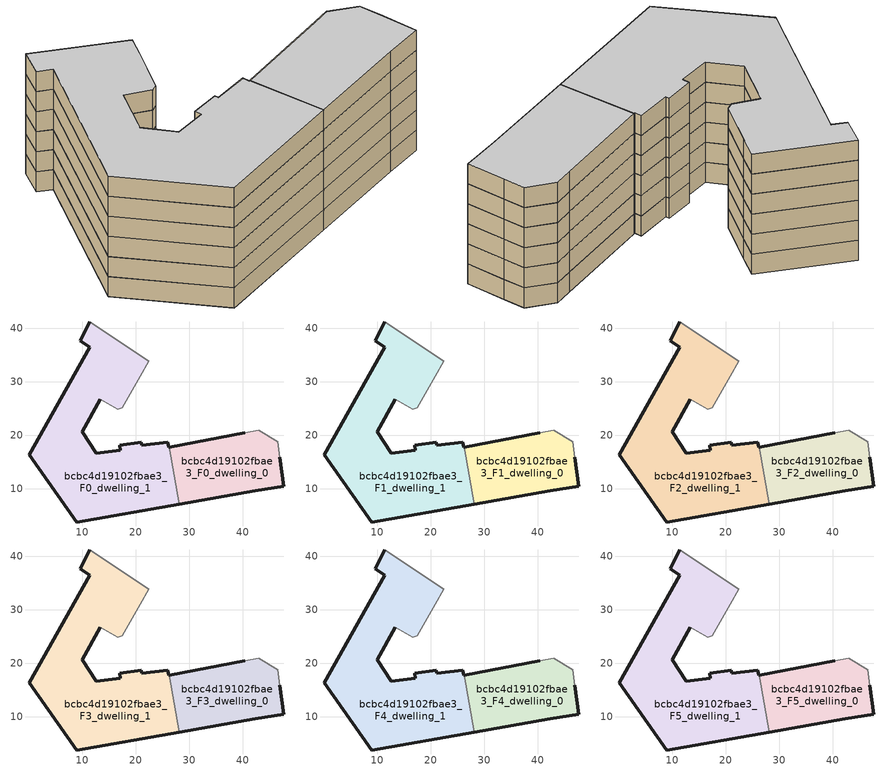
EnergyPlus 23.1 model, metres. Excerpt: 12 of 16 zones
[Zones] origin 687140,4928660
bcbc4d19102fbae3_F0_dwelling_0
 floor ground (EU_floor_Construction): 47.69,10.42 46.95,15.85 46.51,18.82 42.95,20.98 40.39,20.45 26.21,17.77 28.08,7.12 42.3,9.6 z0
 wall outside (EU_wall_Construction): 26.21,17.77 40.39,20.45 / 46.95,15.85 47.69,10.42 42.3,9.6 28.08,7.12 z0:3
 wall adiabatic (EU_wall_Construction): 40.39,20.45 42.95,20.98 46.51,18.82 46.95,15.85 z0:3
 wall to bcbc4d19102fbae3_F0_dwelling_1 (EU_wall_Construction): 28.08,7.12 26.21,17.77 z0:3
bcbc4d19102fbae3_F0_dwelling_1
 floor ground (EU_floor_Construction): 28.08,7.12 26.21,17.77 26.11,17.75 25.99,18.72 21.06,18.12 20.99,18.66 16.96,18.17 17.08,17.18 12.62,16.64 9.98,20.63 13.36,26.69 16.6,24.88 17.48,25.19 20.85,31.01 22.4,33.89 11.37,41.19 9.56,37.69 11.34,36.5 0.02,16.39 8.91,3.77 z0
 wall outside (EU_wall_Construction): 13.36,26.69 9.98,20.63 12.62,16.64 17.08,17.18 16.96,18.17 20.99,18.66 21.06,18.12 25.99,18.72 26.11,17.75 26.21,17.77 / 28.08,7.12 8.91,3.77 0.02,16.39 11.34,36.5 9.56,37.69 11.37,41.19 z0:3
 wall adiabatic (EU_wall_Construction): 11.37,41.19 22.4,33.89 20.85,31.01 17.48,25.19 16.6,24.88 13.36,26.69 z0:3
bcbc4d19102fbae3_F1_dwelling_0
 floor to bcbc4d19102fbae3_F0_dwelling_0 (EU_floor_Construction): 47.69,10.42 46.95,15.85 46.51,18.82 42.95,20.98 40.39,20.45 26.21,17.77 28.08,7.12 42.3,9.6 z3
 wall outside (EU_wall_Construction): 26.21,17.77 40.39,20.45 / 46.95,15.85 47.69,10.42 42.3,9.6 28.08,7.12 z3:6
 wall adiabatic (EU_wall_Construction): 40.39,20.45 42.95,20.98 46.51,18.82 46.95,15.85 z3:6
 wall to bcbc4d19102fbae3_F1_dwelling_1 (EU_wall_Construction): 28.08,7.12 26.21,17.77 z3:6
bcbc4d19102fbae3_F1_dwelling_1
 floor to bcbc4d19102fbae3_F0_dwelling_1 (EU_floor_Construction): 28.08,7.12 26.21,17.77 26.11,17.75 25.99,18.72 21.06,18.12 20.99,18.66 16.96,18.17 17.08,17.18 12.62,16.64 9.98,20.63 13.36,26.69 16.6,24.88 17.48,25.19 20.85,31.01 22.4,33.89 11.37,41.19 9.56,37.69 11.34,36.5 0.02,16.39 8.91,3.77 z3
 wall outside (EU_wall_Construction): 13.36,26.69 9.98,20.63 12.62,16.64 17.08,17.18 16.96,18.17 20.99,18.66 21.06,18.12 25.99,18.72 26.11,17.75 26.21,17.77 / 28.08,7.12 8.91,3.77 0.02,16.39 11.34,36.5 9.56,37.69 11.37,41.19 z3:6
 wall adiabatic (EU_wall_Construction): 11.37,41.19 22.4,33.89 20.85,31.01 17.48,25.19 16.6,24.88 13.36,26.69 z3:6
bcbc4d19102fbae3_F2_dwelling_0
 floor to bcbc4d19102fbae3_F1_dwelling_0 (EU_floor_Construction): 47.69,10.42 46.95,15.85 46.51,18.82 42.95,20.98 40.39,20.45 26.21,17.77 28.08,7.12 42.3,9.6 z6
 wall outside (EU_wall_Construction): 26.21,17.77 40.39,20.45 / 46.95,15.85 47.69,10.42 42.3,9.6 28.08,7.12 z6:9
 wall adiabatic (EU_wall_Construction): 40.39,20.45 42.95,20.98 46.51,18.82 46.95,15.85 z6:9
 wall to bcbc4d19102fbae3_F2_dwelling_1 (EU_wall_Construction): 28.08,7.12 26.21,17.77 z6:9
bcbc4d19102fbae3_F2_dwelling_1
 floor to bcbc4d19102fbae3_F1_dwelling_1 (EU_floor_Construction): 28.08,7.12 26.21,17.77 26.11,17.75 25.99,18.72 21.06,18.12 20.99,18.66 16.96,18.17 17.08,17.18 12.62,16.64 9.98,20.63 13.36,26.69 16.6,24.88 17.48,25.19 20.85,31.01 22.4,33.89 11.37,41.19 9.56,37.69 11.34,36.5 0.02,16.39 8.91,3.77 z6
 wall outside (EU_wall_Construction): 13.36,26.69 9.98,20.63 12.62,16.64 17.08,17.18 16.96,18.17 20.99,18.66 21.06,18.12 25.99,18.72 26.11,17.75 26.21,17.77 / 28.08,7.12 8.91,3.77 0.02,16.39 11.34,36.5 9.56,37.69 11.37,41.19 z6:9
 wall adiabatic (EU_wall_Construction): 11.37,41.19 22.4,33.89 20.85,31.01 17.48,25.19 16.6,24.88 13.36,26.69 z6:9
bcbc4d19102fbae3_F3_dwelling_0
 floor to bcbc4d19102fbae3_F2_dwelling_0 (EU_floor_Construction): 47.69,10.42 46.95,15.85 46.51,18.82 42.95,20.98 40.39,20.45 26.21,17.77 28.08,7.12 42.3,9.6 z9
 wall outside (EU_wall_Construction): 26.21,17.77 40.39,20.45 / 46.95,15.85 47.69,10.42 42.3,9.6 28.08,7.12 z9:12
 wall adiabatic (EU_wall_Construction): 40.39,20.45 42.95,20.98 46.51,18.82 46.95,15.85 z9:12
 wall to bcbc4d19102fbae3_F3_dwelling_1 (EU_wall_Construction): 28.08,7.12 26.21,17.77 z9:12
bcbc4d19102fbae3_F3_dwelling_1
 floor to bcbc4d19102fbae3_F2_dwelling_1 (EU_floor_Construction): 28.08,7.12 26.21,17.77 26.11,17.75 25.99,18.72 21.06,18.12 20.99,18.66 16.96,18.17 17.08,17.18 12.62,16.64 9.98,20.63 13.36,26.69 16.6,24.88 17.48,25.19 20.85,31.01 22.4,33.89 11.37,41.19 9.56,37.69 11.34,36.5 0.02,16.39 8.91,3.77 z9
 wall outside (EU_wall_Construction): 13.36,26.69 9.98,20.63 12.62,16.64 17.08,17.18 16.96,18.17 20.99,18.66 21.06,18.12 25.99,18.72 26.11,17.75 26.21,17.77 / 28.08,7.12 8.91,3.77 0.02,16.39 11.34,36.5 9.56,37.69 11.37,41.19 z9:12
 wall adiabatic (EU_wall_Construction): 11.37,41.19 22.4,33.89 20.85,31.01 17.48,25.19 16.6,24.88 13.36,26.69 z9:12
bcbc4d19102fbae3_F4_dwelling_0
 floor to bcbc4d19102fbae3_F3_dwelling_0 (EU_floor_Construction): 47.69,10.42 46.95,15.85 46.51,18.82 42.95,20.98 40.39,20.45 26.21,17.77 28.08,7.12 42.3,9.6 z12
 wall outside (EU_wall_Construction): 26.21,17.77 40.39,20.45 / 46.95,15.85 47.69,10.42 42.3,9.6 28.08,7.12 z12:15
 wall adiabatic (EU_wall_Construction): 40.39,20.45 42.95,20.98 46.51,18.82 46.95,15.85 z12:15
 wall to bcbc4d19102fbae3_F4_dwelling_1 (EU_wall_Construction): 28.08,7.12 26.21,17.77 z12:15
bcbc4d19102fbae3_F4_dwelling_1
 floor to bcbc4d19102fbae3_F3_dwelling_1 (EU_floor_Construction): 28.08,7.12 26.21,17.77 26.11,17.75 25.99,18.72 21.06,18.12 20.99,18.66 16.96,18.17 17.08,17.18 12.62,16.64 9.98,20.63 13.36,26.69 16.6,24.88 17.48,25.19 20.85,31.01 22.4,33.89 11.37,41.19 9.56,37.69 11.34,36.5 0.02,16.39 8.91,3.77 z12
 wall outside (EU_wall_Construction): 13.36,26.69 9.98,20.63 12.62,16.64 17.08,17.18 16.96,18.17 20.99,18.66 21.06,18.12 25.99,18.72 26.11,17.75 26.21,17.77 / 28.08,7.12 8.91,3.77 0.02,16.39 11.34,36.5 9.56,37.69 11.37,41.19 z12:15
 wall adiabatic (EU_wall_Construction): 11.37,41.19 22.4,33.89 20.85,31.01 17.48,25.19 16.6,24.88 13.36,26.69 z12:15
bcbc4d19102fbae3_F5_dwelling_0
 floor to bcbc4d19102fbae3_F4_dwelling_0 (EU_floor_Construction): 47.69,10.42 46.95,15.85 46.51,18.82 42.95,20.98 40.39,20.45 26.21,17.77 28.08,7.12 42.3,9.6 z15
 wall outside (EU_wall_Construction): 26.21,17.77 40.39,20.45 / 46.95,15.85 47.69,10.42 42.3,9.6 28.08,7.12 z15:18
 wall adiabatic (EU_wall_Construction): 40.39,20.45 42.95,20.98 46.51,18.82 46.95,15.85 z15:18
 wall to bcbc4d19102fbae3_F5_dwelling_1 (EU_wall_Construction): 28.08,7.12 26.21,17.77 z15:18
 ceiling to bcbc4d19102fbae3_F6_dwelling_0 (EU_floor_Construction): 46.51,18.82 46.95,15.85 47.69,10.42 42.3,9.6 28.08,7.12 26.21,17.77 40.39,20.45 42.95,20.98 z18
bcbc4d19102fbae3_F5_dwelling_1
 floor to bcbc4d19102fbae3_F4_dwelling_1 (EU_floor_Construction): 28.08,7.12 26.21,17.77 26.11,17.75 25.99,18.72 21.06,18.12 20.99,18.66 16.96,18.17 17.08,17.18 12.62,16.64 9.98,20.63 13.36,26.69 16.6,24.88 17.48,25.19 20.85,31.01 22.4,33.89 11.37,41.19 9.56,37.69 11.34,36.5 0.02,16.39 8.91,3.77 z15
 wall outside (EU_wall_Construction): 13.36,26.69 9.98,20.63 12.62,16.64 17.08,17.18 16.96,18.17 20.99,18.66 21.06,18.12 25.99,18.72 26.11,17.75 26.21,17.77 / 28.08,7.12 8.91,3.77 0.02,16.39 11.34,36.5 9.56,37.69 11.37,41.19 z15:18
 wall adiabatic (EU_wall_Construction): 11.37,41.19 22.4,33.89 20.85,31.01 17.48,25.19 16.6,24.88 13.36,26.69 z15:18
 ceiling to bcbc4d19102fbae3_F6_dwelling_1 (EU_floor_Construction): 22.4,33.89 20.85,31.01 17.48,25.19 16.6,24.88 13.36,26.69 9.98,20.63 12.62,16.64 17.08,17.18 16.96,18.17 20.99,18.66 21.06,18.12 25.99,18.72 26.11,17.75 26.21,17.77 28.08,7.12 8.91,3.77 0.02,16.39 11.34,36.5 9.56,37.69 11.37,41.19 z18
[Building]
EU S2 Campaign: North Axis=0; Terrain=City; Solar Distribution=FullExterior
[Site:Location]
Bologna: Latitude=44.5; Longitude=11.25; Time Zone=1; Elevation=37
[SizingPeriod:WeatherFileDays]
AnnualSizingPeriod: Begin Month=1; Begin Day of Month=1; End Month=12; End Day of Month=31; Day of Week for Start Day=Monday; Use Weather File Daylight Saving Period=No; Use Weather File Rain and Snow Indicators=No
[MATERIAL]
EU_InternalMass_Material: Roughness=MediumRough; Thickness=0.1; Conductivity=1; Density=1800; Specific Heat=900; Thermal Absorptance=0.9; Solar Absorptance=0.7; Visible Absorptance=0.7
[MATERIAL:NOMASS] Roughness=MediumRough; Thermal Absorptance=0.9; Solar Absorptance=0.7; Visible Absorptance=0.7
Name | Thermal Resistance
EU_wall_NoMass | 0.905828
EU_floor_NoMass | 0.67114
[CONSTRUCTION]
EU_wall_Construction: EU_wall_NoMass
EU_floor_Construction: EU_floor_NoMass
EU_InternalMass_Construction: EU_InternalMass_Material
[ZONE] Type=1; Multiplier=1; Ceiling Height=autocalculate; Floor Area=autocalculate; Part of Total Floor Area=Yes
Name | Volume
bcbc4d19102fbae3_F0_dwelling_0 | 648.365
bcbc4d19102fbae3_F1_dwelling_0; bcbc4d19102fbae3_F2_dwelling_0; bcbc4d19102fbae3_F3_dwelling_0; bcbc4d19102fbae3_F4_dwelling_0; bcbc4d19102fbae3_F5_dwelling_0 | 648.366
bcbc4d19102fbae3_F0_dwelling_1; bcbc4d19102fbae3_F1_dwelling_1; bcbc4d19102fbae3_F2_dwelling_1; bcbc4d19102fbae3_F3_dwelling_1; bcbc4d19102fbae3_F4_dwelling_1; bcbc4d19102fbae3_F5_dwelling_1 | 1530.81
[INTERNALMASS] Construction=EU_InternalMass_Construction
Name | Zone or ZoneList | Surface Area
bcbc4d19102fbae3_F0_dwelling_0_EU_InternalMass | bcbc4d19102fbae3_F0_dwelling_0 | 216.127
bcbc4d19102fbae3_F0_dwelling_1_EU_InternalMass | bcbc4d19102fbae3_F0_dwelling_1 | 510.265
bcbc4d19102fbae3_F1_dwelling_0_EU_InternalMass | bcbc4d19102fbae3_F1_dwelling_0 | 216.127
bcbc4d19102fbae3_F1_dwelling_1_EU_InternalMass | bcbc4d19102fbae3_F1_dwelling_1 | 510.265
bcbc4d19102fbae3_F2_dwelling_0_EU_InternalMass | bcbc4d19102fbae3_F2_dwelling_0 | 216.127
bcbc4d19102fbae3_F2_dwelling_1_EU_InternalMass | bcbc4d19102fbae3_F2_dwelling_1 | 510.265
bcbc4d19102fbae3_F3_dwelling_0_EU_InternalMass | bcbc4d19102fbae3_F3_dwelling_0 | 216.127
bcbc4d19102fbae3_F3_dwelling_1_EU_InternalMass | bcbc4d19102fbae3_F3_dwelling_1 | 510.265
bcbc4d19102fbae3_F4_dwelling_0_EU_InternalMass | bcbc4d19102fbae3_F4_dwelling_0 | 216.127
bcbc4d19102fbae3_F4_dwelling_1_EU_InternalMass | bcbc4d19102fbae3_F4_dwelling_1 | 510.265
bcbc4d19102fbae3_F5_dwelling_0_EU_InternalMass | bcbc4d19102fbae3_F5_dwelling_0 | 216.127
bcbc4d19102fbae3_F5_dwelling_1_EU_InternalMass | bcbc4d19102fbae3_F5_dwelling_1 | 510.265
[OTHEREQUIPMENT] Fuel Type=Electricity; Design Level Calculation Method=Watts/Area; Power per Zone Floor Area=1; Fraction Latent=0; Fraction Radiant=0; Fraction Lost=0; Carbon Dioxide Generation Rate=0; EndUse Subcategory=EU_Step8_InternalGains
Name | Zone or ZoneList or Space or SpaceList | Schedule
EU_Step8_InternalGain_bcbc4d19102fbae3_F0_dwelling_0_f000 | bcbc4d19102fbae3_F0_dwelling_0 | EU_Step8_GainSchedule_bcbc4d19102fbae3_F0_dwelling_0_f000
EU_Step8_InternalGain_bcbc4d19102fbae3_F0_dwelling_1_f000 | bcbc4d19102fbae3_F0_dwelling_1 | EU_Step8_GainSchedule_bcbc4d19102fbae3_F0_dwelling_1_f000
EU_Step8_InternalGain_bcbc4d19102fbae3_F1_dwelling_0_f000 | bcbc4d19102fbae3_F1_dwelling_0 | EU_Step8_GainSchedule_bcbc4d19102fbae3_F1_dwelling_0_f000
EU_Step8_InternalGain_bcbc4d19102fbae3_F1_dwelling_1_f000 | bcbc4d19102fbae3_F1_dwelling_1 | EU_Step8_GainSchedule_bcbc4d19102fbae3_F1_dwelling_1_f000
EU_Step8_InternalGain_bcbc4d19102fbae3_F2_dwelling_0_f000 | bcbc4d19102fbae3_F2_dwelling_0 | EU_Step8_GainSchedule_bcbc4d19102fbae3_F2_dwelling_0_f000
EU_Step8_InternalGain_bcbc4d19102fbae3_F2_dwelling_1_f000 | bcbc4d19102fbae3_F2_dwelling_1 | EU_Step8_GainSchedule_bcbc4d19102fbae3_F2_dwelling_1_f000
EU_Step8_InternalGain_bcbc4d19102fbae3_F3_dwelling_0_f000 | bcbc4d19102fbae3_F3_dwelling_0 | EU_Step8_GainSchedule_bcbc4d19102fbae3_F3_dwelling_0_f000
EU_Step8_InternalGain_bcbc4d19102fbae3_F3_dwelling_1_f000 | bcbc4d19102fbae3_F3_dwelling_1 | EU_Step8_GainSchedule_bcbc4d19102fbae3_F3_dwelling_1_f000
EU_Step8_InternalGain_bcbc4d19102fbae3_F4_dwelling_0_f000 | bcbc4d19102fbae3_F4_dwelling_0 | EU_Step8_GainSchedule_bcbc4d19102fbae3_F4_dwelling_0_f000
EU_Step8_InternalGain_bcbc4d19102fbae3_F4_dwelling_1_f000 | bcbc4d19102fbae3_F4_dwelling_1 | EU_Step8_GainSchedule_bcbc4d19102fbae3_F4_dwelling_1_f000
EU_Step8_InternalGain_bcbc4d19102fbae3_F5_dwelling_0_f000 | bcbc4d19102fbae3_F5_dwelling_0 | EU_Step8_GainSchedule_bcbc4d19102fbae3_F5_dwelling_0_f000
EU_Step8_InternalGain_bcbc4d19102fbae3_F5_dwelling_1_f000 | bcbc4d19102fbae3_F5_dwelling_1 | EU_Step8_GainSchedule_bcbc4d19102fbae3_F5_dwelling_1_f000
[ZONEVENTILATION:DESIGNFLOWRATE] Schedule=EU_AlwaysOn; Design Flow Rate Calculation Method=AirChanges/Hour; Air Changes per Hour=0.73129; Ventilation Type=Natural; Fan Pressure Rise=0; Fan Total Efficiency=1; Constant Term Coefficient=1; Temperature Term Coefficient=0; Velocity Term Coefficient=0; Velocity Squared Term Coefficient=0; Minimum Indoor Temperature=-100; Maximum Indoor Temperature=100; Delta Temperature=-100; Minimum Outdoor Temperature=-100; Maximum Outdoor Temperature=100; Maximum Wind Speed=40
Name | Zone or ZoneList or Space or SpaceList
EU_ConstantAir_bcbc4d19102fbae3_F0_dwelling_0 | bcbc4d19102fbae3_F0_dwelling_0
EU_ConstantAir_bcbc4d19102fbae3_F0_dwelling_1 | bcbc4d19102fbae3_F0_dwelling_1
EU_ConstantAir_bcbc4d19102fbae3_F1_dwelling_0 | bcbc4d19102fbae3_F1_dwelling_0
EU_ConstantAir_bcbc4d19102fbae3_F1_dwelling_1 | bcbc4d19102fbae3_F1_dwelling_1
EU_ConstantAir_bcbc4d19102fbae3_F2_dwelling_0 | bcbc4d19102fbae3_F2_dwelling_0
EU_ConstantAir_bcbc4d19102fbae3_F2_dwelling_1 | bcbc4d19102fbae3_F2_dwelling_1
EU_ConstantAir_bcbc4d19102fbae3_F3_dwelling_0 | bcbc4d19102fbae3_F3_dwelling_0
EU_ConstantAir_bcbc4d19102fbae3_F3_dwelling_1 | bcbc4d19102fbae3_F3_dwelling_1
EU_ConstantAir_bcbc4d19102fbae3_F4_dwelling_0 | bcbc4d19102fbae3_F4_dwelling_0
EU_ConstantAir_bcbc4d19102fbae3_F4_dwelling_1 | bcbc4d19102fbae3_F4_dwelling_1
EU_ConstantAir_bcbc4d19102fbae3_F5_dwelling_0 | bcbc4d19102fbae3_F5_dwelling_0
EU_ConstantAir_bcbc4d19102fbae3_F5_dwelling_1 | bcbc4d19102fbae3_F5_dwelling_1
[HVACTEMPLATE:THERMOSTAT] Constant Heating Setpoint=20; Constant Cooling Setpoint=50
EU_HeatOnly_bcbc4d19102fbae3_F0_dwelling_0; EU_HeatOnly_bcbc4d19102fbae3_F0_dwelling_1; EU_HeatOnly_bcbc4d19102fbae3_F1_dwelling_0; EU_HeatOnly_bcbc4d19102fbae3_F1_dwelling_1; EU_HeatOnly_bcbc4d19102fbae3_F2_dwelling_0; EU_HeatOnly_bcbc4d19102fbae3_F2_dwelling_1; EU_HeatOnly_bcbc4d19102fbae3_F3_dwelling_0; EU_HeatOnly_bcbc4d19102fbae3_F3_dwelling_1; EU_HeatOnly_bcbc4d19102fbae3_F4_dwelling_0; EU_HeatOnly_bcbc4d19102fbae3_F4_dwelling_1; EU_HeatOnly_bcbc4d19102fbae3_F5_dwelling_0; EU_HeatOnly_bcbc4d19102fbae3_F5_dwelling_1; EU_HeatOnly_bcbc4d19102fbae3_F6_dwelling_0; EU_HeatOnly_bcbc4d19102fbae3_F6_dwelling_1; EU_HeatOnly_bcbc4d19102fbae3_F7_dwelling_0; EU_HeatOnly_bcbc4d19102fbae3_F8_dwelling_0
[HVACTEMPLATE:ZONE:IDEALLOADSAIRSYSTEM] System Availability Schedule=EU_AlwaysOn; Maximum Heating Supply Air Temperature=50; Minimum Cooling Supply Air Temperature=13; Maximum Heating Supply Air Humidity Ratio=0.0156; Minimum Cooling Supply Air Humidity Ratio=0.0077; Heating Limit=NoLimit; Cooling Limit=NoLimit; Heating Availability Schedule=EU_AlwaysOn; Cooling Availability Schedule=EU_CoolingOff; Dehumidification Control Type=ConstantSensibleHeatRatio; Cooling Sensible Heat Ratio=0.7; Dehumidification Setpoint=60; Humidification Control Type=None; Humidification Setpoint=30; Outdoor Air Method=None; Outdoor Air Flow Rate per Person=0.00944; Outdoor Air Flow Rate per Zone Floor Area=0; Outdoor Air Flow Rate per Zone=0; Demand Controlled Ventilation Type=None; Outdoor Air Economizer Type=NoEconomizer; Heat Recovery Type=None; Sensible Heat Recovery Effectiveness=0.7; Latent Heat Recovery Effectiveness=0.65
Name | Template Thermostat
bcbc4d19102fbae3_F0_dwelling_0 | EU_HeatOnly_bcbc4d19102fbae3_F0_dwelling_0
bcbc4d19102fbae3_F0_dwelling_1 | EU_HeatOnly_bcbc4d19102fbae3_F0_dwelling_1
bcbc4d19102fbae3_F1_dwelling_0 | EU_HeatOnly_bcbc4d19102fbae3_F1_dwelling_0
bcbc4d19102fbae3_F1_dwelling_1 | EU_HeatOnly_bcbc4d19102fbae3_F1_dwelling_1
bcbc4d19102fbae3_F2_dwelling_0 | EU_HeatOnly_bcbc4d19102fbae3_F2_dwelling_0
bcbc4d19102fbae3_F2_dwelling_1 | EU_HeatOnly_bcbc4d19102fbae3_F2_dwelling_1
bcbc4d19102fbae3_F3_dwelling_0 | EU_HeatOnly_bcbc4d19102fbae3_F3_dwelling_0
bcbc4d19102fbae3_F3_dwelling_1 | EU_HeatOnly_bcbc4d19102fbae3_F3_dwelling_1
bcbc4d19102fbae3_F4_dwelling_0 | EU_HeatOnly_bcbc4d19102fbae3_F4_dwelling_0
bcbc4d19102fbae3_F4_dwelling_1 | EU_HeatOnly_bcbc4d19102fbae3_F4_dwelling_1
bcbc4d19102fbae3_F5_dwelling_0 | EU_HeatOnly_bcbc4d19102fbae3_F5_dwelling_0
bcbc4d19102fbae3_F5_dwelling_1 | EU_HeatOnly_bcbc4d19102fbae3_F5_dwelling_1
[SIZING:ZONE] Zone Cooling Design Supply Air Temperature Input Method=SupplyAirTemperature; Zone Cooling Design Supply Air Temperature=13; Zone Heating Design Supply Air Temperature Input Method=SupplyAirTemperature; Zone Heating Design Supply Air Temperature=50; Zone Cooling Design Supply Air Humidity Ratio=0.008; Zone Heating Design Supply Air Humidity Ratio=0.008; Cooling Design Air Flow Method=DesignDay; Cooling Design Air Flow Rate=0; Cooling Minimum Air Flow per Zone Floor Area=0.000762; Cooling Minimum Air Flow=0; Cooling Minimum Air Flow Fraction=0.2; Heating Design Air Flow Method=DesignDay; Heating Design Air Flow Rate=0; Heating Maximum Air Flow per Zone Floor Area=0.002032; Heating Maximum Air Flow=0.141576; Heating Maximum Air Flow Fraction=0.3; Account for Dedicated Outdoor Air System=No; Dedicated Outdoor Air System Control Strategy=NeutralSupplyAir; Dedicated Outdoor Air Low Setpoint Temperature for Design=autosize; Dedicated Outdoor Air High Setpoint Temperature for Design=autosize; Zone Load Sizing Method=Sensible Load Only No Latent Load; Zone Latent Cooling Design Supply Air Humidity Ratio Input Method=HumidityRatioDifference; Zone Cooling Design Supply Air Humidity Ratio Difference=0.005; Zone Latent Heating Design Supply Air Humidity Ratio Input Method=HumidityRatioDifference; Zone Humidification Design Supply Air Humidity Ratio Difference=0.005
bcbc4d19102fbae3_F0_dwelling_0; bcbc4d19102fbae3_F0_dwelling_1; bcbc4d19102fbae3_F1_dwelling_0; bcbc4d19102fbae3_F1_dwelling_1; bcbc4d19102fbae3_F2_dwelling_0; bcbc4d19102fbae3_F2_dwelling_1; bcbc4d19102fbae3_F3_dwelling_0; bcbc4d19102fbae3_F3_dwelling_1; bcbc4d19102fbae3_F4_dwelling_0; bcbc4d19102fbae3_F4_dwelling_1; bcbc4d19102fbae3_F5_dwelling_0; bcbc4d19102fbae3_F5_dwelling_1
[SCHEDULE:CONSTANT]
Name | Hourly Value
EU_AlwaysOn | 1
EU_CoolingOff | 0
[SCHEDULE:FILE] Column Number=1; Rows to Skip at Top=0; Number of Hours of Data=8760; Column Separator=Comma; Interpolate to Timestep=No; Minutes per Item=60; Adjust Schedule for Daylight Savings=Yes
Name | File
EU_Step8_GainSchedule_bcbc4d19102fbae3_F0_dwelling_0_f000 | ../../schedules/bcbc4d19102fbae3/bcbc4d19102fbae3_F0_dwelling_0_f000_gain.csv
EU_Step8_GainSchedule_bcbc4d19102fbae3_F0_dwelling_1_f000 | ../../schedules/bcbc4d19102fbae3/bcbc4d19102fbae3_F0_dwelling_1_f000_gain.csv
EU_Step8_GainSchedule_bcbc4d19102fbae3_F1_dwelling_0_f000 | ../../schedules/bcbc4d19102fbae3/bcbc4d19102fbae3_F1_dwelling_0_f000_gain.csv
EU_Step8_GainSchedule_bcbc4d19102fbae3_F1_dwelling_1_f000 | ../../schedules/bcbc4d19102fbae3/bcbc4d19102fbae3_F1_dwelling_1_f000_gain.csv
EU_Step8_GainSchedule_bcbc4d19102fbae3_F2_dwelling_0_f000 | ../../schedules/bcbc4d19102fbae3/bcbc4d19102fbae3_F2_dwelling_0_f000_gain.csv
EU_Step8_GainSchedule_bcbc4d19102fbae3_F2_dwelling_1_f000 | ../../schedules/bcbc4d19102fbae3/bcbc4d19102fbae3_F2_dwelling_1_f000_gain.csv
EU_Step8_GainSchedule_bcbc4d19102fbae3_F3_dwelling_0_f000 | ../../schedules/bcbc4d19102fbae3/bcbc4d19102fbae3_F3_dwelling_0_f000_gain.csv
EU_Step8_GainSchedule_bcbc4d19102fbae3_F3_dwelling_1_f000 | ../../schedules/bcbc4d19102fbae3/bcbc4d19102fbae3_F3_dwelling_1_f000_gain.csv
EU_Step8_GainSchedule_bcbc4d19102fbae3_F4_dwelling_0_f000 | ../../schedules/bcbc4d19102fbae3/bcbc4d19102fbae3_F4_dwelling_0_f000_gain.csv
EU_Step8_GainSchedule_bcbc4d19102fbae3_F4_dwelling_1_f000 | ../../schedules/bcbc4d19102fbae3/bcbc4d19102fbae3_F4_dwelling_1_f000_gain.csv
EU_Step8_GainSchedule_bcbc4d19102fbae3_F5_dwelling_0_f000 | ../../schedules/bcbc4d19102fbae3/bcbc4d19102fbae3_F5_dwelling_0_f000_gain.csv
EU_Step8_GainSchedule_bcbc4d19102fbae3_F5_dwelling_1_f000 | ../../schedules/bcbc4d19102fbae3/bcbc4d19102fbae3_F5_dwelling_1_f000_gain.csv
